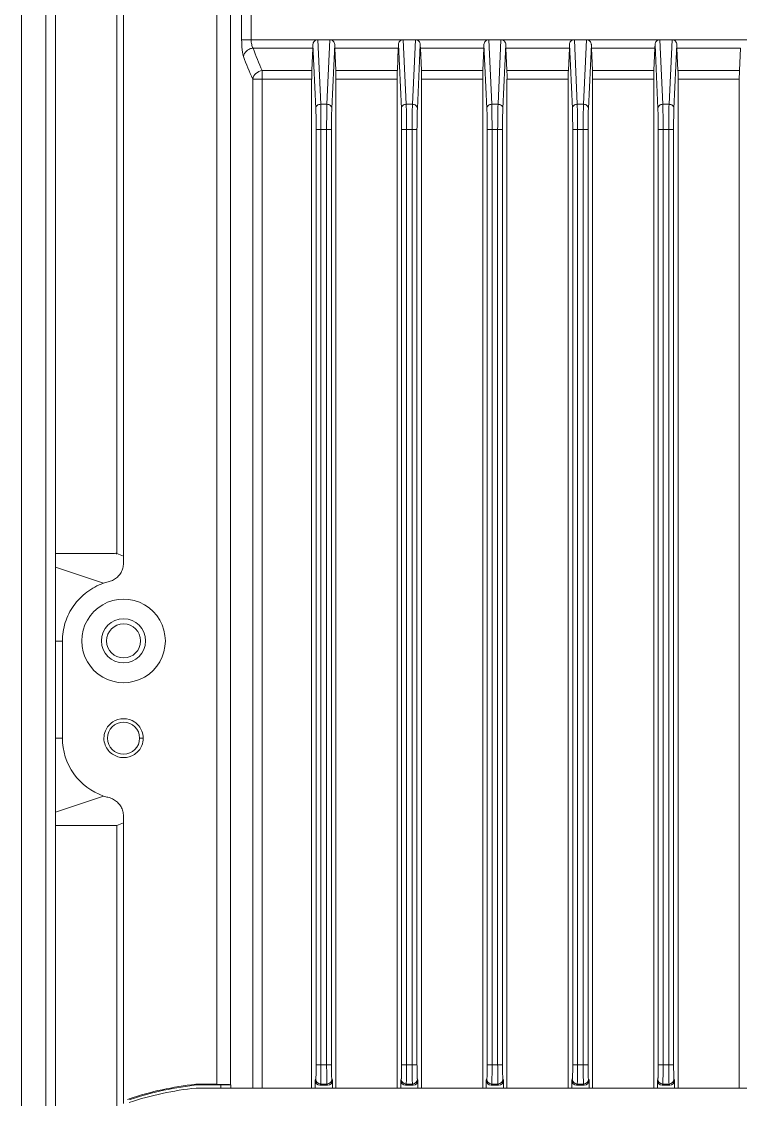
# Model space of a CAD drawing. Header units: millimetres. Extents: x 1177 to 4296, y 93 to 2298.
# Drawn here: x 2530.2 to 2604.2, y 1495.3 to 1606.1 of the extents above; entities that cross this region are included whole.
import ezdxf

# ---------------------------------------------------------------- set-up
doc = ezdxf.new("R2010")
doc.units = ezdxf.units.MM
doc.header["$LTSCALE"] = 0.1
doc.layers.get('0').update_dxf_attribs({"lineweight": 13})

msp = doc.modelspace()

# ---------------------------------------------------------------- linework, layer by layer
for p, q in [((2530.2, 1287.44), (2530.2, 1677.44)), ((2532.7, 1287.44), (2532.7, 1677.44)), ((2533.7, 1676.44), (2533.7, 1288.44)), ((2552.85, 1660.29), (2552.85, 1604.28)), ((2553.83, 1604.28), (2553.83, 1660.27)), ((2550.31, 1641.44), (2550.31, 1496.84)), ((2551.7, 1641.44), (2551.7, 1523.44)), ((2540, 1551.42), (2540, 1623.44)), ((2540.7, 1623.71), (2540.7, 1551.15)), ((2552.85, 1604.28), (2710.56, 1604.28)), ((2560.17, 1603.42), (2554.02, 1603.42)), ((2568.97, 1603.42), (2562.44, 1603.42)), ((2577.77, 1603.42), (2571.24, 1603.42)), ((2586.57, 1603.42), (2580.04, 1603.42)), ((2595.37, 1603.42), (2588.84, 1603.42)), ((2604.17, 1603.42), (2597.64, 1603.42)), ((2554.96, 1600.24), (2554.96, 1601.11)), ((2554.96, 1601.11), (2560.07, 1601.11)), ((2562.54, 1601.11), (2568.87, 1601.11)), ((2571.34, 1601.11), (2577.67, 1601.11)), ((2580.14, 1601.11), (2586.47, 1601.11)), ((2588.94, 1601.11), (2595.27, 1601.11)), ((2597.74, 1601.11), (2604.07, 1601.11)), ((2554, 1600.24), (2554, 1496.44)), ((2560.05, 1600.24), (2554, 1600.24)), ((2554.96, 1496.44), (2554.96, 1600.24)), ((2568.85, 1600.24), (2562.55, 1600.24)), ((2577.65, 1600.24), (2571.35, 1600.24)), ((2586.45, 1600.24), (2580.15, 1600.24)), ((2595.25, 1600.24), (2588.95, 1600.24)), ((2604.05, 1600.24), (2597.75, 1600.24)), ((2538.7, 1551.42), (2533.7, 1551.42)), ((2540.7, 1551.15), (2540, 1551.42)), ((2538.63, 1548.37), (2533.7, 1550.04)), ((2534.4, 1542.42), (2533.7, 1542.42)), ((2534.4, 1542.42), (2534.4, 1532.43)), ((2534.4, 1532.42), (2533.7, 1532.42)), ((2542.73, 1532.44), (2542.35, 1532.44)), ((2538.63, 1526.48), (2533.7, 1524.81)), ((2533.7, 1523.44), (2540, 1523.44)), ((2540.7, 1523.71), (2540, 1523.44)), ((2540, 1441.44), (2540, 1523.44)), ((2540.7, 1494.84), (2540.7, 1523.71)), ((2551.7, 1496.77), (2551.7, 1523.44)), ((2548.4, 1496.79), (2548.4, 1496.86)), ((2715.24, 1496.44), (2548.17, 1496.44)), ((2550.72, 1496.79), (2548.4, 1496.79)), ((2550.72, 1496.44), (2550.72, 1496.79)), ((2551.72, 1496.44), (2551.72, 1496.75)), ((2541.28, 1495.35), (2541.39, 1495.27))]:
    msp.add_line(p, q)
at = {"lineweight": 9}
for p, q in [((2560.07, 1601.11), (2560.17, 1603.42)), ((2560.48, 1597.21), (2560.18, 1603.79)), ((2560.98, 1597.64), (2560.68, 1604.28)), ((2561.93, 1604.28), (2561.63, 1597.64)), ((2562.43, 1603.79), (2562.13, 1597.21)), ((2562.54, 1601.11), (2562.44, 1603.42)), ((2568.87, 1601.11), (2568.97, 1603.42)), ((2569.28, 1597.21), (2568.98, 1603.79)), ((2569.78, 1597.64), (2569.48, 1604.28)), ((2570.73, 1604.28), (2570.43, 1597.64)), ((2571.23, 1603.79), (2570.93, 1597.21)), ((2571.34, 1601.11), (2571.24, 1603.42)), ((2577.67, 1601.11), (2577.77, 1603.42)), ((2578.08, 1597.21), (2577.78, 1603.79)), ((2578.58, 1597.64), (2578.28, 1604.28)), ((2579.53, 1604.28), (2579.23, 1597.64)), ((2580.03, 1603.79), (2579.73, 1597.21)), ((2580.14, 1601.11), (2580.04, 1603.42)), ((2586.47, 1601.11), (2586.57, 1603.42)), ((2586.88, 1597.21), (2586.58, 1603.79)), ((2587.38, 1597.64), (2587.08, 1604.28)), ((2588.33, 1604.28), (2588.03, 1597.64)), ((2588.83, 1603.79), (2588.53, 1597.21)), ((2588.94, 1601.11), (2588.84, 1603.42)), ((2595.27, 1601.11), (2595.37, 1603.42)), ((2595.68, 1597.21), (2595.38, 1603.79)), ((2596.18, 1597.64), (2595.88, 1604.28)), ((2597.13, 1604.28), (2596.83, 1597.64)), ((2597.63, 1603.79), (2597.33, 1597.21)), ((2597.74, 1601.11), (2597.64, 1603.42)), ((2604.07, 1601.11), (2604.17, 1603.42)), ((2560.05, 1600.24), (2560.05, 1496.44)), ((2562.55, 1600.24), (2562.55, 1496.44)), ((2568.85, 1496.44), (2568.85, 1600.24)), ((2571.35, 1600.24), (2571.35, 1496.44)), ((2577.65, 1496.44), (2577.65, 1600.24)), ((2580.15, 1600.24), (2580.15, 1496.44)), ((2586.45, 1496.44), (2586.45, 1600.24)), ((2588.95, 1600.24), (2588.95, 1496.44)), ((2595.25, 1496.44), (2595.25, 1600.24)), ((2597.75, 1600.24), (2597.75, 1496.44)), ((2604.05, 1496.44), (2604.05, 1600.24)), ((2561.63, 1597.64), (2560.98, 1597.64)), ((2570.43, 1597.64), (2569.78, 1597.64)), ((2579.23, 1597.64), (2578.58, 1597.64)), ((2588.03, 1597.64), (2587.38, 1597.64)), ((2596.83, 1597.64), (2596.18, 1597.64)), ((2560.51, 1498.85), (2560.51, 1595.04)), ((2560.51, 1595.04), (2562.09, 1595.04)), ((2561.01, 1498.85), (2561.01, 1595.04)), ((2561.59, 1595.04), (2561.59, 1498.85)), ((2562.09, 1595.04), (2562.09, 1498.85)), ((2569.31, 1498.85), (2569.31, 1595.04)), ((2569.31, 1595.04), (2570.89, 1595.04)), ((2569.81, 1498.85), (2569.81, 1595.04)), ((2570.39, 1595.04), (2570.39, 1498.85)), ((2570.89, 1595.04), (2570.89, 1498.85)), ((2578.11, 1498.85), (2578.11, 1595.04)), ((2578.11, 1595.04), (2579.69, 1595.04)), ((2578.61, 1498.85), (2578.61, 1595.04)), ((2579.19, 1595.04), (2579.19, 1498.85)), ((2579.69, 1595.04), (2579.69, 1498.85)), ((2586.91, 1498.85), (2586.91, 1595.04)), ((2586.91, 1595.04), (2588.49, 1595.04)), ((2587.41, 1498.85), (2587.41, 1595.04)), ((2587.99, 1595.04), (2587.99, 1498.85)), ((2588.49, 1595.04), (2588.49, 1498.85)), ((2595.71, 1498.85), (2595.71, 1595.04)), ((2595.71, 1595.04), (2597.29, 1595.04)), ((2596.21, 1498.85), (2596.21, 1595.04)), ((2596.79, 1595.04), (2596.79, 1498.85)), ((2597.29, 1595.04), (2597.29, 1498.85)), ((2560.51, 1498.85), (2561.01, 1498.85)), ((2561.01, 1498.85), (2561.59, 1498.85)), ((2561.59, 1498.85), (2562.09, 1498.85)), ((2569.31, 1498.85), (2569.81, 1498.85)), ((2569.81, 1498.85), (2570.39, 1498.85)), ((2570.39, 1498.85), (2570.89, 1498.85)), ((2578.11, 1498.85), (2578.61, 1498.85)), ((2578.61, 1498.85), (2579.19, 1498.85)), ((2579.19, 1498.85), (2579.69, 1498.85)), ((2586.91, 1498.85), (2587.41, 1498.85)), ((2587.41, 1498.85), (2587.99, 1498.85)), ((2587.99, 1498.85), (2588.49, 1498.85)), ((2595.71, 1498.85), (2596.21, 1498.85)), ((2596.21, 1498.85), (2596.79, 1498.85)), ((2596.79, 1498.85), (2597.29, 1498.85)), ((2560.42, 1497.24), (2560.47, 1497.36)), ((2560.42, 1496.44), (2560.42, 1497.24)), ((2560.91, 1496.74), (2560.97, 1496.86)), ((2560.97, 1496.86), (2561.63, 1496.86)), ((2561.63, 1496.86), (2561.69, 1496.74)), ((2562.13, 1497.36), (2562.19, 1497.24)), ((2562.19, 1496.44), (2562.19, 1497.24)), ((2569.22, 1497.24), (2569.27, 1497.36)), ((2569.22, 1496.44), (2569.22, 1497.24)), ((2569.71, 1496.74), (2569.77, 1496.86)), ((2569.77, 1496.86), (2570.43, 1496.86)), ((2570.43, 1496.86), (2570.49, 1496.74)), ((2570.93, 1497.36), (2570.99, 1497.24)), ((2570.99, 1497.24), (2570.99, 1496.44)), ((2578.02, 1497.24), (2578.07, 1497.36)), ((2578.02, 1496.44), (2578.02, 1497.24)), ((2578.51, 1496.74), (2578.57, 1496.86)), ((2578.57, 1496.86), (2579.23, 1496.86)), ((2579.23, 1496.86), (2579.29, 1496.74)), ((2579.73, 1497.36), (2579.79, 1497.24)), ((2579.79, 1497.24), (2579.79, 1496.44)), ((2586.82, 1497.24), (2586.87, 1497.36)), ((2586.82, 1496.44), (2586.82, 1497.24)), ((2587.31, 1496.74), (2587.37, 1496.86)), ((2587.37, 1496.86), (2588.03, 1496.86)), ((2588.03, 1496.86), (2588.09, 1496.74)), ((2588.53, 1497.36), (2588.59, 1497.24)), ((2588.59, 1497.24), (2588.59, 1496.44)), ((2595.62, 1497.24), (2595.67, 1497.36)), ((2595.62, 1496.44), (2595.62, 1497.24)), ((2596.11, 1496.74), (2596.17, 1496.86)), ((2596.17, 1496.86), (2596.83, 1496.86)), ((2596.83, 1496.86), (2596.89, 1496.74)), ((2597.33, 1497.36), (2597.39, 1497.24)), ((2597.39, 1497.24), (2597.39, 1496.44)), ((2561.69, 1496.74), (2560.91, 1496.74)), ((2570.49, 1496.74), (2569.71, 1496.74)), ((2579.29, 1496.74), (2578.51, 1496.74)), ((2588.09, 1496.74), (2587.31, 1496.74)), ((2596.89, 1496.74), (2596.11, 1496.74))]:
    msp.add_line(p, q, dxfattribs=at)
for centre, radius in [((2540.7, 1542.44), 2.27), ((2540.7, 1542.44), 1.75), ((2540.7, 1532.44), 1.65)]:
    msp.add_circle(centre, radius)
for centre, radius, start, end in [((2577.09, 1611.45), 24.42, 199.198, 205.0492), ((2575.79, 1610.59), 24.13, 199.4719, 205.4078), ((2540.7, 1542.44), 4.3, 359.9996, 179.9998), ((2540.7, 1542.44), 4.3, 179.999, 0.0004), ((2551.43, 1465.06), 31.94, 95.9505, 108.5194), ((2551.4, 1465.29), 31.71, 95.427, 95.939), ((2551.56, 1463.9), 32.72, 95.9601, 108.2908), ((2551.81, 1463.96), 33, 95.9328, 108.42), ((2541.6, 1494.4), 1, 108.5534, 118.9273)]:
    msp.add_arc(centre, radius, start, end)
for centre, start, end in [((2560.97, 1497.36), 180.1065, 269.9525), ((2561.63, 1497.36), 270.0475, 359.8936), ((2569.77, 1497.36), 180.1065, 269.9525), ((2570.43, 1497.36), 270.0475, 359.8936), ((2578.57, 1497.36), 180.1065, 269.9525), ((2579.23, 1497.36), 270.0475, 359.8936), ((2587.37, 1497.36), 180.1065, 269.9525), ((2588.03, 1497.36), 270.0475, 359.8936), ((2596.17, 1497.36), 180.1065, 269.9525), ((2596.83, 1497.36), 270.0475, 359.8936)]:
    msp.add_arc(centre, 0.5, start, end, dxfattribs=at)
for centre, major_axis, ratio, start_param, end_param in [((2560.16, 1604.28), (0, 1), 0.026186, -2.617994, -2.087851), ((2562.45, 1604.28), (0, 1), 0.026186, -4.195334, -3.665191), ((2568.96, 1604.28), (0, 1), 0.026186, -2.617994, -2.087851), ((2571.25, 1604.28), (0, 1), 0.026186, -4.195334, -3.665191), ((2577.76, 1604.28), (0, 1), 0.026186, -2.617994, -2.087851), ((2580.05, 1604.28), (0, 1), 0.026186, -4.195334, -3.665191), ((2586.56, 1604.28), (0, 1), 0.026186, -2.617994, -2.087851), ((2588.85, 1604.28), (0, 1), 0.026186, -4.195334, -3.665191), ((2595.36, 1604.28), (0, 1), 0.026186, -2.617994, -2.087851), ((2597.65, 1604.28), (0, 1), 0.026186, -4.195334, -3.665191), ((2560.08, 1600.24), (0, 1), 0.026186, 0.523599, 1.570796), ((2562.53, 1600.24), (0, 1), 0.026186, -1.570796, -0.523599), ((2568.88, 1600.24), (0, 1), 0.026186, 0.523599, 1.570796), ((2571.33, 1600.24), (0, 1), 0.026186, -1.570796, -0.523599), ((2577.68, 1600.24), (0, 1), 0.026186, 0.523599, 1.570796), ((2580.13, 1600.24), (0, 1), 0.026186, -1.570796, -0.523599), ((2586.48, 1600.24), (0, 1), 0.026186, 0.523599, 1.570796), ((2588.93, 1600.24), (0, 1), 0.026186, -1.570796, -0.523599), ((2595.28, 1600.24), (0, 1), 0.026186, 0.523599, 1.570796), ((2597.73, 1600.24), (0, 1), 0.026186, -1.570796, -0.523599), ((2604.08, 1600.24), (0, 1), 0.026186, 0.523599, 1.570796), ((2560.92, 1497.24), (0.224, 0.448), 0.998288, -4.24833, -2.678904), ((2561.69, 1497.24), (-0.224, 0.448), 0.998288, -3.604281, -2.034855), ((2569.72, 1497.24), (0.224, 0.448), 0.998288, -4.24833, -2.678904), ((2570.49, 1497.24), (-0.224, 0.448), 0.998288, -3.604281, -2.034855), ((2578.52, 1497.24), (0.224, 0.448), 0.998288, -4.24833, -2.678904), ((2579.29, 1497.24), (-0.224, 0.448), 0.998288, -3.604281, -2.034855), ((2587.32, 1497.24), (0.224, 0.448), 0.998288, -4.24833, -2.678904), ((2588.09, 1497.24), (-0.224, 0.448), 0.998288, -3.604281, -2.034855), ((2596.12, 1497.24), (0.224, 0.448), 0.998288, -4.24833, -2.678904), ((2596.89, 1497.24), (-0.224, 0.448), 0.998288, -3.604281, -2.034855)]:
    msp.add_ellipse(centre, major_axis=major_axis, ratio=ratio, start_param=start_param, end_param=end_param, dxfattribs=at)
for centre, major_axis, start_param, end_param in [((2540.7, 1495.78), (31.63, 0), 1.262132, 1.32497), ((2549.7, 1496.77), (2, 0), 0.029578, 1.262132), ((2550.72, 1496.75), (1, 0), 0.03694, 1.570796)]:
    msp.add_ellipse(centre, major_axis=major_axis, ratio=0.034921, start_param=start_param, end_param=end_param)
for points, knots in [([(2553.04, 1602.55), (2553.01, 1602.65), (2552.95, 1602.9), (2552.87, 1603.47), (2552.85, 1603.95), (2552.85, 1604.28)], [0, 0, 0, 0, 0.186292, 0.425644, 1, 1, 1, 1]), ([(2553.04, 1602.55), (2553.07, 1602.77), (2553.27, 1603.1), (2553.67, 1603.34), (2553.91, 1603.41), (2554.02, 1603.42)], [0, 0, 0, 0, 0.477887, 0.74515, 1, 1, 1, 1]), ([(2553.83, 1604.28), (2553.83, 1604.11), (2553.85, 1603.87), (2553.93, 1603.58), (2553.99, 1603.46), (2554.02, 1603.42)], [0, 0, 0, 0, 0.561836, 0.802306, 1, 1, 1, 1]), ([(2554.96, 1601.11), (2554.73, 1601.08), (2554.29, 1600.88), (2554.03, 1600.46), (2554, 1600.24)], [0, 0, 0, 0, 0.51614, 1, 1, 1, 1]), ([(2539.92, 1551.45), (2539.72, 1551.45), (2539.31, 1551.41), (2538.91, 1551.42), (2538.7, 1551.42)], [0, 0, 0, 0, 0.500005, 1, 1, 1, 1]), ([(2540, 1551.42), (2540, 1551.41), (2539.98, 1551.4), (2539.94, 1551.41), (2539.93, 1551.43), (2539.92, 1551.45)], [0, 0, 0, 0, 0.254566, 0.493614, 1, 1, 1, 1]), ([(2538.63, 1548.37), (2538.78, 1548.43), (2539.1, 1548.5), (2539.57, 1548.64), (2539.98, 1548.91), (2540.33, 1549.27), (2540.57, 1549.7), (2540.69, 1550.17), (2540.71, 1550.66), (2540.7, 1550.99), (2540.7, 1551.15)], [0, 0, 0, 0, 0.124681, 0.24921, 0.374509, 0.500067, 0.625099, 0.750249, 0.875181, 1, 1, 1, 1]), ([(2538.63, 1548.37), (2538.02, 1548.16), (2536.87, 1547.53), (2535.48, 1546.13), (2534.76, 1544.66), (2534.45, 1543.39), (2534.4, 1542.74), (2534.4, 1542.42)], [0, 0, 0, 0, 0.249755, 0.499058, 0.74884, 0.874362, 1, 1, 1, 1]), ([(2538.83, 1533.2), (2538.91, 1533.38), (2539.12, 1533.73), (2539.71, 1534.26), (2540.72, 1534.56), (2541.72, 1534.25), (2542.3, 1533.71), (2542.51, 1533.36), (2542.58, 1533.17)], [0, 0, 0, 0, 0.125706, 0.251268, 0.499995, 0.748739, 0.874274, 1, 1, 1, 1]), ([(2534.4, 1532.43), (2534.4, 1531.15), (2535.23, 1528.53), (2537.43, 1526.91), (2538.63, 1526.48)], [0, 0, 0, 0, 0.500423, 1, 1, 1, 1]), ([(2542.57, 1531.68), (2542.5, 1531.49), (2542.29, 1531.15), (2541.69, 1530.61), (2540.69, 1530.31), (2539.69, 1530.63), (2539.1, 1531.17), (2538.9, 1531.52), (2538.82, 1531.7)], [0, 0, 0, 0, 0.125708, 0.251268, 0.499997, 0.748742, 0.87427, 1, 1, 1, 1]), ([(2538.63, 1526.48), (2538.78, 1526.43), (2539.02, 1526.37), (2539.33, 1526.29), (2539.63, 1526.16), (2539.98, 1525.94), (2540.32, 1525.59), (2540.57, 1525.16), (2540.69, 1524.68), (2540.71, 1524.19), (2540.7, 1523.87), (2540.7, 1523.71)], [0, 0, 0, 0, 0.124625, 0.186952, 0.249361, 0.374625, 0.499991, 0.625059, 0.750326, 0.875138, 1, 1, 1, 1])]:
    msp.add_open_spline(points, degree=3, knots=knots)
for points, knots in [([(2560.18, 1603.79), (2560.18, 1603.91), (2560.3, 1604.16), (2560.55, 1604.28), (2560.68, 1604.28)], [0, 0, 0, 0, 0.487925, 1, 1, 1, 1]), ([(2561.93, 1604.28), (2562.06, 1604.28), (2562.31, 1604.16), (2562.42, 1603.91), (2562.43, 1603.79)], [0, 0, 0, 0, 0.512316, 1, 1, 1, 1]), ([(2568.98, 1603.79), (2568.98, 1603.91), (2569.1, 1604.16), (2569.35, 1604.28), (2569.48, 1604.28)], [0, 0, 0, 0, 0.487925, 1, 1, 1, 1]), ([(2570.73, 1604.28), (2570.86, 1604.28), (2571.11, 1604.16), (2571.22, 1603.91), (2571.23, 1603.79)], [0, 0, 0, 0, 0.512316, 1, 1, 1, 1]), ([(2577.78, 1603.79), (2577.78, 1603.91), (2577.9, 1604.16), (2578.15, 1604.28), (2578.28, 1604.28)], [0, 0, 0, 0, 0.487925, 1, 1, 1, 1]), ([(2579.53, 1604.28), (2579.66, 1604.28), (2579.91, 1604.16), (2580.02, 1603.91), (2580.03, 1603.79)], [0, 0, 0, 0, 0.512316, 1, 1, 1, 1]), ([(2586.58, 1603.79), (2586.58, 1603.91), (2586.7, 1604.16), (2586.95, 1604.28), (2587.08, 1604.28)], [0, 0, 0, 0, 0.487925, 1, 1, 1, 1]), ([(2588.33, 1604.28), (2588.46, 1604.28), (2588.71, 1604.16), (2588.82, 1603.91), (2588.83, 1603.79)], [0, 0, 0, 0, 0.512316, 1, 1, 1, 1]), ([(2595.38, 1603.79), (2595.38, 1603.91), (2595.5, 1604.16), (2595.75, 1604.28), (2595.88, 1604.28)], [0, 0, 0, 0, 0.487925, 1, 1, 1, 1]), ([(2597.13, 1604.28), (2597.26, 1604.28), (2597.51, 1604.16), (2597.62, 1603.91), (2597.63, 1603.79)], [0, 0, 0, 0, 0.512316, 1, 1, 1, 1]), ([(2560.48, 1597.21), (2560.48, 1597.27), (2560.51, 1597.38), (2560.66, 1597.58), (2560.85, 1597.64), (2560.98, 1597.64)], [0, 0, 0, 0, 0.234625, 0.4807, 1, 1, 1, 1]), ([(2560.51, 1595.04), (2560.51, 1595.46), (2560.51, 1596.18), (2560.49, 1596.9), (2560.48, 1597.21)], [0, 0, 0, 0, 0.577149, 1, 1, 1, 1]), ([(2561.01, 1595.04), (2561.01, 1595.54), (2561.01, 1596.41), (2560.99, 1597.28), (2560.98, 1597.64)], [0, 0, 0, 0, 0.577161, 1, 1, 1, 1]), ([(2561.63, 1597.64), (2561.61, 1597.28), (2561.6, 1596.41), (2561.59, 1595.54), (2561.59, 1595.04)], [0, 0, 0, 0, 0.422793, 1, 1, 1, 1]), ([(2562.13, 1597.21), (2562.13, 1597.27), (2562.1, 1597.38), (2561.94, 1597.58), (2561.75, 1597.64), (2561.63, 1597.64)], [0, 0, 0, 0, 0.234625, 0.4807, 1, 1, 1, 1]), ([(2562.13, 1597.21), (2562.11, 1596.9), (2562.1, 1596.18), (2562.09, 1595.46), (2562.09, 1595.04)], [0, 0, 0, 0, 0.422805, 1, 1, 1, 1]), ([(2569.28, 1597.21), (2569.28, 1597.27), (2569.31, 1597.38), (2569.46, 1597.58), (2569.65, 1597.64), (2569.78, 1597.64)], [0, 0, 0, 0, 0.234625, 0.4807, 1, 1, 1, 1]), ([(2569.31, 1595.04), (2569.31, 1595.46), (2569.31, 1596.18), (2569.29, 1596.9), (2569.28, 1597.21)], [0, 0, 0, 0, 0.577149, 1, 1, 1, 1]), ([(2569.81, 1595.04), (2569.81, 1595.54), (2569.81, 1596.41), (2569.79, 1597.28), (2569.78, 1597.64)], [0, 0, 0, 0, 0.577161, 1, 1, 1, 1]), ([(2570.43, 1597.64), (2570.41, 1597.28), (2570.4, 1596.41), (2570.39, 1595.54), (2570.39, 1595.04)], [0, 0, 0, 0, 0.422793, 1, 1, 1, 1]), ([(2570.93, 1597.21), (2570.93, 1597.27), (2570.9, 1597.38), (2570.74, 1597.58), (2570.55, 1597.64), (2570.43, 1597.64)], [0, 0, 0, 0, 0.234625, 0.4807, 1, 1, 1, 1]), ([(2570.93, 1597.21), (2570.91, 1596.9), (2570.9, 1596.18), (2570.89, 1595.46), (2570.89, 1595.04)], [0, 0, 0, 0, 0.422805, 1, 1, 1, 1]), ([(2578.08, 1597.21), (2578.08, 1597.27), (2578.11, 1597.38), (2578.26, 1597.58), (2578.45, 1597.64), (2578.58, 1597.64)], [0, 0, 0, 0, 0.234625, 0.4807, 1, 1, 1, 1]), ([(2578.11, 1595.04), (2578.11, 1595.46), (2578.11, 1596.18), (2578.09, 1596.9), (2578.08, 1597.21)], [0, 0, 0, 0, 0.577149, 1, 1, 1, 1]), ([(2578.61, 1595.04), (2578.61, 1595.54), (2578.61, 1596.41), (2578.59, 1597.28), (2578.58, 1597.64)], [0, 0, 0, 0, 0.577161, 1, 1, 1, 1]), ([(2579.23, 1597.64), (2579.21, 1597.28), (2579.2, 1596.41), (2579.19, 1595.54), (2579.19, 1595.04)], [0, 0, 0, 0, 0.422793, 1, 1, 1, 1]), ([(2579.73, 1597.21), (2579.73, 1597.27), (2579.7, 1597.38), (2579.54, 1597.58), (2579.35, 1597.64), (2579.23, 1597.64)], [0, 0, 0, 0, 0.234625, 0.4807, 1, 1, 1, 1]), ([(2579.73, 1597.21), (2579.71, 1596.9), (2579.7, 1596.18), (2579.69, 1595.46), (2579.69, 1595.04)], [0, 0, 0, 0, 0.422805, 1, 1, 1, 1]), ([(2586.88, 1597.21), (2586.88, 1597.27), (2586.91, 1597.38), (2587.06, 1597.58), (2587.25, 1597.64), (2587.38, 1597.64)], [0, 0, 0, 0, 0.234625, 0.4807, 1, 1, 1, 1]), ([(2586.91, 1595.04), (2586.91, 1595.46), (2586.91, 1596.18), (2586.89, 1596.9), (2586.88, 1597.21)], [0, 0, 0, 0, 0.577149, 1, 1, 1, 1]), ([(2587.41, 1595.04), (2587.41, 1595.54), (2587.41, 1596.41), (2587.39, 1597.28), (2587.38, 1597.64)], [0, 0, 0, 0, 0.577161, 1, 1, 1, 1]), ([(2588.03, 1597.64), (2588.01, 1597.28), (2588, 1596.41), (2587.99, 1595.54), (2587.99, 1595.04)], [0, 0, 0, 0, 0.422793, 1, 1, 1, 1]), ([(2588.53, 1597.21), (2588.53, 1597.27), (2588.5, 1597.38), (2588.34, 1597.58), (2588.15, 1597.64), (2588.03, 1597.64)], [0, 0, 0, 0, 0.234625, 0.4807, 1, 1, 1, 1]), ([(2588.53, 1597.21), (2588.51, 1596.9), (2588.5, 1596.18), (2588.49, 1595.46), (2588.49, 1595.04)], [0, 0, 0, 0, 0.422805, 1, 1, 1, 1]), ([(2595.68, 1597.21), (2595.68, 1597.27), (2595.71, 1597.38), (2595.86, 1597.58), (2596.05, 1597.64), (2596.18, 1597.64)], [0, 0, 0, 0, 0.234625, 0.4807, 1, 1, 1, 1]), ([(2595.71, 1595.04), (2595.71, 1595.46), (2595.71, 1596.18), (2595.69, 1596.9), (2595.68, 1597.21)], [0, 0, 0, 0, 0.577149, 1, 1, 1, 1]), ([(2596.21, 1595.04), (2596.21, 1595.54), (2596.21, 1596.41), (2596.19, 1597.28), (2596.18, 1597.64)], [0, 0, 0, 0, 0.577161, 1, 1, 1, 1]), ([(2596.83, 1597.64), (2596.81, 1597.28), (2596.8, 1596.41), (2596.79, 1595.54), (2596.79, 1595.04)], [0, 0, 0, 0, 0.422793, 1, 1, 1, 1]), ([(2597.33, 1597.21), (2597.33, 1597.27), (2597.3, 1597.38), (2597.14, 1597.58), (2596.95, 1597.64), (2596.83, 1597.64)], [0, 0, 0, 0, 0.234625, 0.4807, 1, 1, 1, 1]), ([(2597.33, 1597.21), (2597.31, 1596.9), (2597.3, 1596.18), (2597.29, 1595.46), (2597.29, 1595.04)], [0, 0, 0, 0, 0.422805, 1, 1, 1, 1]), ([(2560.47, 1497.36), (2560.48, 1497.37), (2560.48, 1497.42), (2560.49, 1497.51), (2560.5, 1497.65), (2560.5, 1497.83), (2560.51, 1498.05), (2560.51, 1498.4), (2560.51, 1498.67), (2560.51, 1498.85)], [0, 0, 0, 0, 0.028239, 0.091102, 0.186528, 0.311134, 0.460462, 0.629168, 1, 1, 1, 1]), ([(2560.97, 1496.86), (2560.98, 1496.87), (2560.98, 1496.94), (2560.99, 1497.06), (2561, 1497.25), (2561, 1497.49), (2561.01, 1497.79), (2561.01, 1498.25), (2561.01, 1498.61), (2561.01, 1498.85)], [0, 0, 0, 0, 0.028065, 0.09088, 0.186307, 0.310939, 0.460308, 0.629063, 1, 1, 1, 1]), ([(2561.59, 1498.85), (2561.59, 1498.61), (2561.6, 1498.25), (2561.6, 1497.79), (2561.6, 1497.49), (2561.61, 1497.25), (2561.61, 1497.06), (2561.62, 1496.94), (2561.63, 1496.87), (2561.63, 1496.86)], [0, 0, 0, 0, 0.370899, 0.539641, 0.689003, 0.813631, 0.909066, 0.97191, 1, 1, 1, 1]), ([(2562.09, 1498.85), (2562.09, 1498.67), (2562.1, 1498.4), (2562.1, 1498.05), (2562.1, 1497.83), (2562.11, 1497.65), (2562.11, 1497.51), (2562.12, 1497.42), (2562.13, 1497.37), (2562.13, 1497.36)], [0, 0, 0, 0, 0.370791, 0.539485, 0.688806, 0.813409, 0.908845, 0.971735, 1, 1, 1, 1]), ([(2569.27, 1497.36), (2569.28, 1497.37), (2569.28, 1497.42), (2569.29, 1497.51), (2569.3, 1497.65), (2569.3, 1497.83), (2569.31, 1498.05), (2569.31, 1498.4), (2569.31, 1498.67), (2569.31, 1498.85)], [0, 0, 0, 0, 0.028239, 0.091102, 0.186528, 0.311134, 0.460462, 0.629168, 1, 1, 1, 1]), ([(2569.77, 1496.86), (2569.78, 1496.87), (2569.78, 1496.94), (2569.79, 1497.06), (2569.8, 1497.25), (2569.8, 1497.49), (2569.81, 1497.79), (2569.81, 1498.25), (2569.81, 1498.61), (2569.81, 1498.85)], [0, 0, 0, 0, 0.028065, 0.09088, 0.186307, 0.310939, 0.460308, 0.629063, 1, 1, 1, 1]), ([(2570.39, 1498.85), (2570.39, 1498.61), (2570.4, 1498.25), (2570.4, 1497.79), (2570.4, 1497.49), (2570.41, 1497.25), (2570.41, 1497.06), (2570.42, 1496.94), (2570.43, 1496.87), (2570.43, 1496.86)], [0, 0, 0, 0, 0.370899, 0.539641, 0.689003, 0.813631, 0.909066, 0.97191, 1, 1, 1, 1]), ([(2570.89, 1498.85), (2570.89, 1498.67), (2570.9, 1498.4), (2570.9, 1498.05), (2570.9, 1497.83), (2570.91, 1497.65), (2570.91, 1497.51), (2570.92, 1497.42), (2570.93, 1497.37), (2570.93, 1497.36)], [0, 0, 0, 0, 0.370791, 0.539485, 0.688806, 0.813409, 0.908845, 0.971735, 1, 1, 1, 1]), ([(2578.07, 1497.36), (2578.08, 1497.37), (2578.08, 1497.42), (2578.09, 1497.51), (2578.1, 1497.65), (2578.1, 1497.83), (2578.11, 1498.05), (2578.11, 1498.4), (2578.11, 1498.67), (2578.11, 1498.85)], [0, 0, 0, 0, 0.028239, 0.091102, 0.186528, 0.311134, 0.460462, 0.629168, 1, 1, 1, 1]), ([(2578.57, 1496.86), (2578.58, 1496.87), (2578.58, 1496.94), (2578.59, 1497.06), (2578.6, 1497.25), (2578.6, 1497.49), (2578.61, 1497.79), (2578.61, 1498.25), (2578.61, 1498.61), (2578.61, 1498.85)], [0, 0, 0, 0, 0.028065, 0.09088, 0.186307, 0.310939, 0.460308, 0.629063, 1, 1, 1, 1]), ([(2579.19, 1498.85), (2579.19, 1498.61), (2579.2, 1498.25), (2579.2, 1497.79), (2579.2, 1497.49), (2579.21, 1497.25), (2579.21, 1497.06), (2579.22, 1496.94), (2579.23, 1496.87), (2579.23, 1496.86)], [0, 0, 0, 0, 0.370899, 0.539641, 0.689003, 0.813631, 0.909066, 0.97191, 1, 1, 1, 1]), ([(2579.69, 1498.85), (2579.69, 1498.67), (2579.7, 1498.4), (2579.7, 1498.05), (2579.7, 1497.83), (2579.71, 1497.65), (2579.71, 1497.51), (2579.72, 1497.42), (2579.73, 1497.37), (2579.73, 1497.36)], [0, 0, 0, 0, 0.370791, 0.539485, 0.688806, 0.813409, 0.908845, 0.971735, 1, 1, 1, 1]), ([(2586.87, 1497.36), (2586.88, 1497.37), (2586.88, 1497.42), (2586.89, 1497.51), (2586.9, 1497.65), (2586.9, 1497.83), (2586.91, 1498.05), (2586.91, 1498.4), (2586.91, 1498.67), (2586.91, 1498.85)], [0, 0, 0, 0, 0.028239, 0.091102, 0.186528, 0.311134, 0.460462, 0.629168, 1, 1, 1, 1]), ([(2587.37, 1496.86), (2587.38, 1496.87), (2587.38, 1496.94), (2587.39, 1497.06), (2587.4, 1497.25), (2587.4, 1497.49), (2587.41, 1497.79), (2587.41, 1498.25), (2587.41, 1498.61), (2587.41, 1498.85)], [0, 0, 0, 0, 0.028065, 0.09088, 0.186307, 0.310939, 0.460308, 0.629063, 1, 1, 1, 1]), ([(2587.99, 1498.85), (2587.99, 1498.61), (2588, 1498.25), (2588, 1497.79), (2588, 1497.49), (2588.01, 1497.25), (2588.01, 1497.06), (2588.02, 1496.94), (2588.03, 1496.87), (2588.03, 1496.86)], [0, 0, 0, 0, 0.370899, 0.539641, 0.689003, 0.813631, 0.909066, 0.97191, 1, 1, 1, 1]), ([(2588.49, 1498.85), (2588.49, 1498.67), (2588.5, 1498.4), (2588.5, 1498.05), (2588.5, 1497.83), (2588.51, 1497.65), (2588.51, 1497.51), (2588.52, 1497.42), (2588.53, 1497.37), (2588.53, 1497.36)], [0, 0, 0, 0, 0.370791, 0.539485, 0.688806, 0.813409, 0.908845, 0.971735, 1, 1, 1, 1]), ([(2595.67, 1497.36), (2595.68, 1497.37), (2595.68, 1497.42), (2595.69, 1497.51), (2595.7, 1497.65), (2595.7, 1497.83), (2595.71, 1498.05), (2595.71, 1498.4), (2595.71, 1498.67), (2595.71, 1498.85)], [0, 0, 0, 0, 0.028239, 0.091102, 0.186528, 0.311134, 0.460462, 0.629168, 1, 1, 1, 1]), ([(2596.17, 1496.86), (2596.18, 1496.87), (2596.18, 1496.94), (2596.19, 1497.06), (2596.2, 1497.25), (2596.2, 1497.49), (2596.21, 1497.79), (2596.21, 1498.25), (2596.21, 1498.61), (2596.21, 1498.85)], [0, 0, 0, 0, 0.028065, 0.09088, 0.186307, 0.310939, 0.460308, 0.629063, 1, 1, 1, 1]), ([(2596.79, 1498.85), (2596.79, 1498.61), (2596.8, 1498.25), (2596.8, 1497.79), (2596.8, 1497.49), (2596.81, 1497.25), (2596.81, 1497.06), (2596.82, 1496.94), (2596.83, 1496.87), (2596.83, 1496.86)], [0, 0, 0, 0, 0.370899, 0.539641, 0.689003, 0.813631, 0.909066, 0.97191, 1, 1, 1, 1]), ([(2597.29, 1498.85), (2597.29, 1498.67), (2597.3, 1498.4), (2597.3, 1498.05), (2597.3, 1497.83), (2597.31, 1497.65), (2597.31, 1497.51), (2597.32, 1497.42), (2597.33, 1497.37), (2597.33, 1497.36)], [0, 0, 0, 0, 0.370791, 0.539485, 0.688806, 0.813409, 0.908845, 0.971735, 1, 1, 1, 1])]:
    msp.add_open_spline(points, degree=3, knots=knots, dxfattribs=at)
for points in [[(2538.82, 1531.7), (2538.73, 1531.93), (2538.67, 1532.19), (2538.68, 1532.44)], [(2538.68, 1532.44), (2538.68, 1532.7), (2538.73, 1532.96), (2538.83, 1533.2)], [(2542.73, 1532.44), (2542.73, 1532.18), (2542.67, 1531.91), (2542.57, 1531.68)], [(2542.58, 1533.17), (2542.68, 1532.94), (2542.73, 1532.69), (2542.73, 1532.44)], [(2552.17, 1496.44), (2551.79, 1496.44), (2551.41, 1496.44), (2551.03, 1496.44)], [(2551.72, 1496.75), (2551.71, 1496.76), (2551.71, 1496.77), (2551.7, 1496.77)]]:
    msp.add_open_spline(points, degree=3)

doc.saveas('drawing.dxf')
